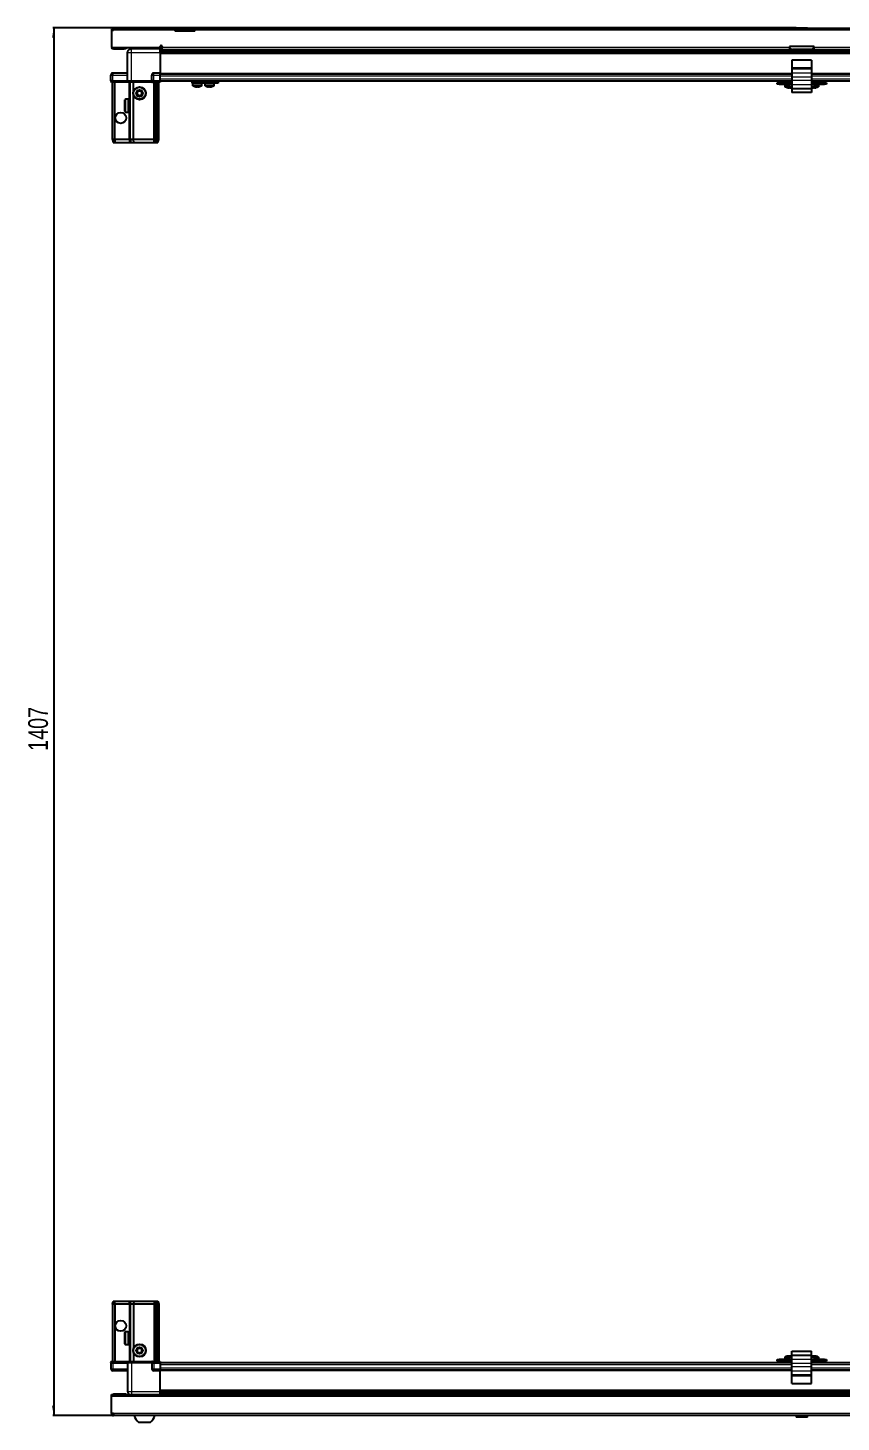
# Model space of a CAD drawing. Header units: millimetres. Extents: x 1214 to 6002, y -475 to 1828.
# Drawn here: x 1286 to 2110, y -475 to 938 of the extents above; entities that cross this region are included whole.
import ezdxf

# ---------------------------------------------------------------- set-up
doc = ezdxf.new("R2010")
doc.units = ezdxf.units.MM
doc.layers.add('FORMAT', color=7, linetype='Continuous')
doc.styles.add('SLDTEXTSTYLE0', font='TXT', dxfattribs={"width": 0.75})
doc.dimstyles.new('SLDDIMSTYLE0', dxfattribs={"dimtxt": 20, "dimasz": 10, "dimexe": 0, "dimexo": 0.0625, "dimgap": 5, "dimtad": 2, "dimdec": 1, "dimrnd": 1e-09, "dimzin": 12, "dimdsep": 46, "dimtxsty": 'SLDTEXTSTYLE0', "dimsah": 1, "dimcen": 0.09, "dimadec": 0, "dimazin": 3, "dimtfac": 1, "dimtofl": 0, "dimtmove": 0, "dimatfit": 3, "dimfxl": 0, "dimfrac": 2, "dimtolj": 1, "dimtzin": 12, "dimarcsym": 0})

# ---------------------------------------------------------------- blocks, each defined once
blk = doc.blocks.new('_D_9')
at = {"layer": 'FORMAT'}
for p, q in [((2064.1, 938.2), (1310.9, 938.2)), ((1311.9, 938.2), (1311.9, -468.8)), ((1372.5, -468.8), (1310.9, -468.8))]:
    blk.add_line(p, q, dxfattribs=at)
for points in [[(1311.9, 938.2), (1310.3, 928.2), (1313.4, 928.2)], [(1311.9, -468.8), (1313.4, -458.8), (1310.3, -458.8)]]:
    blk.add_solid(points, dxfattribs=at)
at = {"layer": 'FORMAT', "insert": (1286.1, 205.2), "char_height": 20, "attachment_point": 1, "rotation": 90, "style": 'SLDTEXTSTYLE0'}
blk.add_mtext('1407', dxfattribs=at)

msp = doc.modelspace()

# ---------------------------------------------------------------- linework, layer by layer
at = {"color": 7, "linetype": 'Continuous', "lineweight": 25}
for p, q in [((1371.37, 935.84), (1370.37, 935.84)), ((1370.37, 935.84), (1370.37, 934.94)), ((1370.37, 934.94), (1370.37, 918.44)), ((1371.37, 934.94), (1370.37, 934.94)), ((1371.37, 935.84), (1371.37, 934.94)), ((1371.97, 937.94), (1434.87, 937.94)), ((1434.87, 935.84), (1434.87, 937.94)), ((1434.87, 937.94), (1444.87, 937.94)), ((1444.87, 936.44), (1434.87, 936.44)), ((1434.87, 934.94), (1434.87, 935.84)), ((1454.87, 934.94), (1434.87, 934.94)), ((1444.87, 937.94), (1454.87, 937.94)), ((1454.87, 936.44), (1444.87, 936.44)), ((1454.87, 937.94), (2684.87, 937.94)), ((1454.87, 937.94), (1454.87, 935.84)), ((1454.87, 934.94), (1454.87, 935.84)), ((2064.09, 938.24), (2064.09, 937.94)), ((2064.09, 938.24), (2075.66, 938.24)), ((2075.66, 937.94), (2075.66, 938.24)), ((1419.87, 918.44), (1419.87, 919.29)), ((1421.87, 919.29), (1421.87, 918.54)), ((2082.37, 919.44), (2057.37, 919.44)), ((2057.37, 919.44), (2057.37, 918.54)), ((2082.37, 918.54), (2082.37, 919.44)), ((1370.37, 918.44), (1419.87, 918.44)), ((1372.47, 916.94), (1383.37, 916.94)), ((1385.37, 916.94), (1383.37, 916.94)), ((1385.37, 918.44), (1385.37, 916.94)), ((1386.87, 884.44), (1386.87, 913.44)), ((1390.62, 918.44), (1390.62, 916.94)), ((1419.87, 916.94), (1390.87, 916.94)), ((1417.12, 916.94), (1417.12, 918.44)), ((1419.87, 918.44), (1419.87, 916.94)), ((1419.87, 916.29), (1443.75, 916.29)), ((2719.87, 914.49), (1419.87, 914.49)), ((2719.87, 914.46), (1419.87, 914.46)), ((1419.87, 913.44), (1419.87, 892.44)), ((1421.87, 916.44), (1421.87, 918.54)), ((1421.87, 916.44), (2057.37, 916.44)), ((1438.38, 916.44), (1438.38, 916.29)), ((1438.54, 916.44), (1438.54, 916.29)), ((1438.74, 916.44), (1438.74, 916.29)), ((1439.29, 916.44), (1439.29, 916.29)), ((1439.71, 916.44), (1439.71, 916.29)), ((1440.6, 916.44), (1440.6, 916.29)), ((1441.18, 916.44), (1441.18, 916.29)), ((1442.32, 916.44), (1442.32, 916.29)), ((1443.01, 916.44), (1443.01, 916.29)), ((1443.75, 916.29), (1444.29, 916.29)), ((1444.29, 916.44), (1444.29, 916.29)), ((1444.29, 916.29), (1444.3, 916.29)), ((1444.3, 916.29), (1445.03, 916.29)), ((1444.48, 916.44), (1444.48, 916.29)), ((1444.98, 916.44), (1444.98, 916.29)), ((1445.03, 916.44), (1445.03, 916.29)), ((1445.03, 916.29), (1446, 916.29)), ((1445.03, 916.29), (1445.03, 916.29)), ((1446, 916.29), (2693.75, 916.29)), ((1446.32, 916.44), (1446.32, 916.29)), ((1446.33, 916.44), (1446.33, 916.29)), ((1447.03, 916.44), (1447.03, 916.29)), ((1448.21, 916.44), (1448.21, 916.29)), ((1448.82, 916.44), (1448.82, 916.29)), ((1449.77, 916.44), (1449.77, 916.29)), ((1450.22, 916.44), (1450.22, 916.29)), ((1450.85, 916.44), (1450.85, 916.29)), ((1451.1, 916.44), (1451.1, 916.29)), ((1451.35, 916.44), (1451.35, 916.29)), ((1451.37, 916.44), (1451.37, 916.29)), ((2057.37, 918.54), (2057.37, 916.44)), ((2079.87, 905.39), (2059.87, 905.39)), ((2059.87, 905.39), (2059.87, 897.66)), ((2079.37, 916.44), (2060.37, 916.44)), ((2079.87, 905.39), (2079.87, 897.66)), ((2082.37, 916.44), (2082.37, 918.54)), ((2082.37, 916.44), (2717.87, 916.44)), ((1386.87, 892.44), (1371.87, 892.44)), ((1419.87, 892.44), (1413.37, 892.44)), ((1419.87, 890.44), (1419.87, 892.44)), ((1419.87, 891.79), (2059.87, 891.79)), ((2059.87, 897.66), (2059.87, 896.22)), ((2059.87, 896.22), (2059.87, 892.45)), ((2059.87, 892.45), (2059.87, 888.12)), ((2079.87, 897.66), (2079.87, 896.22)), ((2079.87, 896.22), (2079.87, 892.45)), ((2079.87, 892.45), (2079.87, 888.12)), ((2079.87, 891.79), (2719.87, 891.79)), ((1369.87, 884.44), (1369.87, 890.44)), ((1369.87, 884.44), (1369.87, 884.1)), ((1371.87, 884.44), (1369.87, 884.44)), ((1369.87, 884.44), (1369.87, 884.1)), ((1369.87, 884.44), (1369.87, 884.44)), ((1369.87, 884.1), (1370.37, 883.24)), ((1369.87, 884.1), (1370.37, 883.24)), ((1370.37, 883.24), (1371.87, 883.24)), ((1371.37, 824.94), (1371.37, 883.24)), ((1371.87, 884.44), (1386.67, 884.44)), ((1386.67, 883.24), (1371.87, 883.24)), ((1373.87, 824.94), (1373.87, 883.24)), ((1386.67, 884.44), (1386.87, 884.44)), ((1386.87, 883.24), (1386.67, 883.24)), ((1386.87, 884.44), (1386.87, 883.24)), ((1386.87, 884.44), (1390.87, 884.44)), ((1390.87, 883.24), (1386.87, 883.24)), ((1389.37, 824.94), (1389.37, 883.24)), ((1390.87, 884.44), (1411.17, 884.44)), ((1411.17, 883.24), (1390.87, 883.24)), ((1392.87, 874.44), (1392.87, 883.24)), ((1411.17, 884.44), (1411.37, 884.44)), ((1411.37, 883.24), (1411.17, 883.24)), ((1411.37, 884.44), (1411.37, 890.44)), ((1411.37, 884.44), (1411.37, 883.24)), ((1413.37, 884.44), (1411.37, 884.44)), ((1411.37, 884.44), (1413.37, 884.44)), ((1411.37, 883.24), (1412.05, 883.24)), ((1419.87, 883.24), (1412.05, 883.24)), ((1413.37, 884.44), (1419.87, 884.44)), ((1413.37, 884.1), (1419.87, 884.1)), ((1414.37, 824.94), (1414.37, 883.24)), ((1415.37, 824.94), (1415.37, 883.24)), ((1416.87, 824.94), (1416.87, 883.24)), ((1418.37, 824.94), (1418.37, 883.24)), ((1419.87, 884.44), (1419.87, 890.44)), ((1419.87, 884.59), (2059.87, 884.59)), ((1419.87, 884.44), (1419.87, 884.1)), ((1419.87, 884.1), (1419.87, 883.24)), ((1452.32, 882.09), (1452.32, 884.59)), ((1455.32, 882.09), (1452.32, 882.09)), ((1452.67, 882.09), (1452.67, 880.18)), ((1455.32, 884.59), (1455.32, 882.09)), ((1475.52, 882.09), (1455.32, 882.09)), ((1462.17, 880.18), (1462.17, 882.09)), ((1465.12, 882.09), (1465.12, 880.18)), ((1465.17, 882.09), (1465.17, 880.18)), ((1474.67, 880.18), (1474.67, 882.09)), ((1475.52, 882.09), (1475.52, 884.59)), ((1478.52, 882.09), (1475.52, 882.09)), ((1478.52, 884.59), (1478.52, 882.09)), ((2044.87, 881.09), (2044.87, 882.59)), ((2044.87, 882.59), (2046.87, 882.59)), ((2046.87, 881.09), (2044.87, 881.09)), ((2046.87, 882.59), (2046.87, 881.09)), ((2046.87, 882.59), (2058.12, 882.59)), ((2046.87, 881.09), (2058.12, 881.09)), ((2052.62, 881.09), (2052.62, 879.18)), ((2054.87, 884.59), (2054.87, 882.59)), ((2058.12, 881.09), (2058.12, 882.59)), ((2058.12, 882.59), (2059.87, 882.59)), ((2059.87, 881.09), (2058.12, 881.09)), ((2059.87, 888.12), (2059.87, 884.89)), ((2059.87, 884.89), (2059.87, 880.57)), ((2059.87, 880.57), (2059.87, 876.59)), ((2079.87, 876.59), (2059.87, 876.59)), ((2059.87, 876.59), (2059.87, 872.59)), ((2079.87, 888.12), (2079.87, 884.89)), ((2079.87, 884.89), (2079.87, 880.57)), ((2079.87, 884.59), (2719.87, 884.59)), ((2079.87, 882.59), (2081.62, 882.59)), ((2081.62, 881.09), (2079.87, 881.09)), ((2079.87, 880.57), (2079.87, 876.59)), ((2079.87, 877.79), (2080.12, 877.71)), ((2079.87, 876.59), (2079.87, 872.59)), ((2081.62, 882.59), (2081.62, 881.09)), ((2081.62, 882.59), (2092.87, 882.59)), ((2081.62, 881.09), (2092.87, 881.09)), ((2084.87, 882.59), (2084.87, 884.59)), ((2087.12, 879.18), (2087.12, 881.09)), ((2092.87, 881.09), (2092.87, 882.59)), ((2092.87, 882.59), (2094.87, 882.59)), ((2094.87, 881.09), (2092.87, 881.09)), ((2094.87, 882.59), (2094.87, 881.09)), ((1384.17, 853.74), (1384.17, 865.14)), ((1387.87, 865.94), (1384.97, 865.94)), ((1387.37, 865.84), (1387.87, 865.84)), ((1387.37, 865.84), (1387.37, 865.68)), ((1387.37, 865.68), (1387.87, 865.68)), ((1387.37, 865.19), (1387.87, 865.19)), ((1387.37, 865.19), (1387.37, 864.81)), ((1387.37, 864.81), (1387.87, 864.81)), ((1387.37, 863.97), (1387.87, 863.97)), ((1387.37, 863.97), (1387.37, 863.42)), ((1387.37, 863.42), (1387.87, 863.42)), ((1387.37, 862.31), (1387.87, 862.31)), ((1387.37, 862.31), (1387.37, 861.63)), ((1387.87, 865.84), (1387.87, 865.94)), ((1387.87, 865.68), (1387.87, 865.84)), ((1387.87, 865.19), (1387.87, 865.68)), ((1387.87, 864.81), (1387.87, 865.19)), ((1387.87, 863.97), (1387.87, 864.81)), ((1387.87, 863.42), (1387.87, 863.97)), ((1387.97, 863.84), (1387.87, 863.84)), ((1387.87, 862.31), (1387.87, 863.42)), ((1387.87, 861.63), (1387.87, 862.31)), ((1387.97, 862.32), (1387.97, 863.84)), ((1387.97, 855.04), (1387.97, 862.32)), ((1388.86, 862.75), (1388.37, 863.44)), ((1388.37, 855.44), (1388.37, 863.44)), ((1389.34, 863.44), (1388.86, 862.75)), ((1388.86, 856.13), (1388.86, 862.75)), ((1389.37, 863.44), (1389.34, 863.44)), ((1389.34, 855.44), (1389.34, 863.44)), ((1392.87, 824.94), (1392.87, 869.44)), ((2079.87, 872.59), (2059.87, 872.59)), ((1384.97, 852.94), (1387.87, 852.94)), ((1387.37, 861.63), (1387.87, 861.63)), ((1387.37, 860.37), (1387.87, 860.37)), ((1387.37, 860.37), (1387.37, 859.63)), ((1387.37, 860.07), (1387.87, 860.07)), ((1387.37, 859.63), (1387.87, 859.63)), ((1387.37, 858.34), (1387.87, 858.34)), ((1387.37, 858.34), (1387.37, 857.62)), ((1387.37, 858.2), (1387.87, 858.2)), ((1387.37, 857.62), (1387.87, 857.62)), ((1387.37, 856.41), (1387.87, 856.41)), ((1387.37, 856.41), (1387.37, 855.78)), ((1387.37, 855.78), (1387.87, 855.78)), ((1387.37, 854.78), (1387.87, 854.78)), ((1387.37, 854.78), (1387.37, 854.3)), ((1387.37, 854.3), (1387.87, 854.3)), ((1387.37, 853.61), (1387.87, 853.61)), ((1387.37, 853.61), (1387.37, 853.32)), ((1387.37, 853.32), (1387.87, 853.32)), ((1387.37, 853), (1387.87, 853)), ((1387.37, 853), (1387.37, 852.94)), ((1387.37, 852.94), (1387.87, 852.94)), ((1387.87, 860.37), (1387.87, 861.63)), ((1387.87, 860.07), (1387.87, 860.37)), ((1387.87, 858.34), (1387.87, 859.63)), ((1387.87, 857.62), (1387.87, 858.2)), ((1387.87, 856.41), (1387.87, 857.62)), ((1387.87, 855.78), (1387.87, 856.41)), ((1387.87, 854.78), (1387.87, 855.78)), ((1387.87, 855.04), (1387.97, 855.04)), ((1387.87, 854.3), (1387.87, 854.78)), ((1387.87, 853.61), (1387.87, 854.3)), ((1387.87, 853.32), (1387.87, 853.61)), ((1387.87, 853), (1387.87, 853.32)), ((1387.87, 852.94), (1387.87, 853)), ((1387.87, 852.94), (1387.87, 852.94)), ((1388.37, 855.44), (1388.86, 856.13)), ((1388.86, 856.13), (1389.34, 855.44)), ((1389.34, 855.44), (1389.37, 855.44)), ((1371.37, 824.94), (1372.18, 821.94)), ((1373.87, 824.94), (1371.37, 824.94)), ((1372.18, 821.94), (1374.03, 821.94)), ((1388.37, 824.94), (1373.87, 824.94)), ((1373.87, 824.94), (1374.03, 821.94)), ((1374.03, 821.94), (1388.37, 821.94)), ((1389.37, 824.94), (1388.37, 824.94)), ((1388.37, 821.94), (1390.18, 821.94)), ((1392.87, 824.94), (1389.37, 824.94)), ((1389.37, 824.94), (1390.18, 821.94)), ((1390.18, 821.94), (1393.21, 821.94)), ((1413.37, 824.94), (1392.87, 824.94)), ((1393.21, 821.94), (1392.87, 824.94)), ((1393.21, 821.94), (1413.37, 821.94)), ((1414.37, 824.94), (1413.37, 824.94)), ((1413.37, 821.94), (1415.18, 821.94)), ((1415.37, 824.94), (1414.37, 824.94)), ((1415.18, 821.94), (1414.37, 824.94)), ((1415.18, 821.94), (1415.92, 821.94)), ((1416.87, 824.94), (1415.37, 824.94)), ((1415.92, 821.94), (1415.37, 824.94)), ((1415.92, 821.94), (1416.42, 821.94)), ((1416.42, 821.94), (1416.87, 824.94)), ((1416.42, 821.94), (1417.57, 821.94)), ((1418.37, 824.94), (1416.87, 824.94)), ((1417.57, 821.94), (1418.37, 824.94)), ((1371.37, -355.76), (1372.18, -352.76)), ((1372.18, -352.76), (1374.03, -352.76)), ((1373.87, -355.76), (1374.03, -352.76)), ((1374.03, -352.76), (1388.37, -352.76)), ((1388.37, -352.76), (1390.18, -352.76)), ((1389.37, -355.76), (1390.18, -352.76)), ((1390.18, -352.76), (1393.21, -352.76)), ((1393.21, -352.76), (1392.87, -355.76)), ((1393.21, -352.76), (1413.37, -352.76)), ((1413.37, -352.76), (1415.18, -352.76)), ((1415.18, -352.76), (1414.37, -355.76)), ((1415.18, -352.76), (1415.92, -352.76)), ((1415.92, -352.76), (1415.37, -355.76)), ((1415.92, -352.76), (1416.42, -352.76)), ((1416.42, -352.76), (1416.87, -355.76)), ((1416.42, -352.76), (1417.57, -352.76)), ((1417.57, -352.76), (1418.37, -355.76)), ((1373.87, -355.76), (1371.37, -355.76)), ((1371.37, -355.76), (1371.37, -414.06)), ((1388.37, -355.76), (1373.87, -355.76)), ((1373.87, -355.76), (1373.87, -414.06)), ((1389.37, -355.76), (1388.37, -355.76)), ((1392.87, -355.76), (1389.37, -355.76)), ((1389.37, -355.76), (1389.37, -414.06)), ((1413.37, -355.76), (1392.87, -355.76)), ((1392.87, -355.76), (1392.87, -400.26)), ((1414.37, -355.76), (1413.37, -355.76)), ((1414.37, -355.76), (1414.37, -414.06)), ((1415.37, -355.76), (1414.37, -355.76)), ((1415.37, -355.76), (1415.37, -414.06)), ((1416.87, -355.76), (1415.37, -355.76)), ((1416.87, -355.76), (1416.87, -414.06)), ((1418.37, -355.76), (1416.87, -355.76)), ((1418.37, -355.76), (1418.37, -414.06)), ((1384.17, -395.96), (1384.17, -384.56)), ((1387.37, -383.76), (1384.97, -383.76)), ((1387.37, -383.76), (1387.37, -383.77)), ((1387.37, -383.77), (1387.87, -383.77)), ((1387.37, -383.96), (1387.87, -383.96)), ((1387.37, -383.96), (1387.37, -384.18)), ((1387.37, -384.18), (1387.87, -384.18)), ((1387.37, -384.75), (1387.87, -384.75)), ((1387.37, -384.75), (1387.37, -385.18)), ((1387.37, -385.18), (1387.87, -385.18)), ((1387.37, -386.09), (1387.87, -386.09)), ((1387.37, -386.09), (1387.37, -386.68)), ((1387.37, -386.68), (1387.87, -386.68)), ((1387.37, -387.83), (1387.87, -387.83)), ((1387.37, -387.83), (1387.37, -388.53)), ((1387.37, -388.53), (1387.87, -388.53)), ((1387.37, -389.81), (1387.87, -389.81)), ((1387.37, -389.81), (1387.37, -390.55)), ((1387.37, -389.96), (1387.87, -389.96)), ((1387.37, -390.46), (1387.87, -390.46)), ((1387.37, -390.55), (1387.87, -390.55)), ((1387.37, -391.84), (1387.87, -391.84)), ((1387.37, -391.84), (1387.37, -392.54)), ((1387.37, -392.54), (1387.87, -392.54)), ((1387.37, -393.71), (1387.87, -393.71)), ((1387.37, -393.71), (1387.37, -394.31)), ((1387.37, -394.31), (1387.87, -394.31)), ((1387.37, -395.24), (1387.87, -395.24)), ((1387.37, -395.24), (1387.37, -395.69)), ((1387.37, -395.69), (1387.87, -395.69)), ((1387.87, -383.96), (1387.87, -383.77)), ((1387.87, -384.18), (1387.87, -383.96)), ((1387.87, -384.75), (1387.87, -384.18)), ((1387.87, -385.18), (1387.87, -384.75)), ((1387.87, -386.09), (1387.87, -385.18)), ((1387.97, -385.86), (1387.87, -385.86)), ((1387.87, -386.68), (1387.87, -386.09)), ((1387.87, -387.83), (1387.87, -386.68)), ((1387.87, -388.53), (1387.87, -387.83)), ((1387.87, -389.81), (1387.87, -388.53)), ((1387.87, -389.96), (1387.87, -389.81)), ((1387.87, -390.55), (1387.87, -390.46)), ((1387.87, -391.84), (1387.87, -390.55)), ((1387.87, -392.54), (1387.87, -391.84)), ((1387.87, -393.71), (1387.87, -392.54)), ((1387.87, -394.31), (1387.87, -393.71)), ((1387.87, -395.24), (1387.87, -394.31)), ((1387.87, -394.66), (1387.97, -394.66)), ((1387.87, -395.69), (1387.87, -395.24)), ((1387.87, -396.29), (1387.87, -395.69)), ((1387.97, -394.66), (1387.97, -385.86)), ((1388.86, -386.95), (1388.37, -386.26)), ((1388.37, -394.26), (1388.37, -386.26)), ((1388.37, -394.26), (1388.86, -393.57)), ((1389.34, -386.26), (1388.86, -386.95)), ((1388.86, -393.57), (1388.86, -386.95)), ((1388.86, -393.57), (1389.34, -394.26)), ((1389.37, -386.26), (1389.34, -386.26)), ((1389.34, -394.26), (1389.34, -386.26)), ((1389.34, -394.26), (1389.37, -394.26)), ((1384.97, -396.76), (1387.37, -396.76)), ((1387.37, -396.29), (1387.87, -396.29)), ((1387.37, -396.29), (1387.37, -396.53)), ((1387.37, -396.53), (1387.87, -396.53)), ((1387.37, -396.75), (1387.87, -396.75)), ((1387.37, -396.75), (1387.37, -396.76)), ((1387.37, -396.76), (1387.87, -396.76)), ((1387.87, -396.53), (1387.87, -396.29)), ((1387.87, -396.75), (1387.87, -396.53)), ((1387.87, -396.76), (1387.87, -396.75)), ((1392.87, -405.26), (1392.87, -414.06)), ((2058.55, -408.43), (2058.55, -408.43)), ((2059.87, -403.41), (2079.87, -403.41)), ((2059.87, -407.41), (2059.87, -403.41)), ((2059.87, -407.41), (2079.87, -407.41)), ((2059.87, -411.4), (2059.87, -407.41)), ((2079.87, -407.41), (2079.87, -403.41)), ((2079.87, -411.4), (2079.87, -407.41)), ((2083.55, -408.43), (2083.55, -408.43)), ((1370.37, -414.06), (1369.87, -414.93)), ((1369.87, -415.26), (1369.87, -414.93)), ((1369.87, -415.26), (1371.87, -415.26)), ((1369.87, -415.26), (1369.87, -421.26)), ((1371.87, -414.06), (1370.37, -414.06)), ((1371.87, -414.06), (1386.67, -414.06)), ((1386.67, -415.26), (1371.87, -415.26)), ((1371.87, -415.26), (1386.67, -415.26)), ((1386.87, -423.26), (1371.87, -423.26)), ((1386.67, -414.06), (1386.87, -414.06)), ((1386.87, -415.26), (1386.67, -415.26)), ((1386.87, -415.26), (1386.87, -414.06)), ((1386.87, -414.06), (1390.87, -414.06)), ((1390.87, -415.26), (1386.87, -415.26)), ((1386.87, -415.26), (1386.87, -444.26)), ((1390.87, -414.06), (1411.17, -414.06)), ((1411.17, -415.26), (1390.87, -415.26)), ((1411.17, -414.06), (1411.37, -414.06)), ((1411.37, -415.26), (1411.17, -415.26)), ((1411.37, -415.26), (1411.37, -414.06)), ((1412.05, -414.06), (1411.37, -414.06)), ((1411.37, -415.26), (1413.37, -415.26)), ((1411.37, -415.26), (1411.37, -421.26)), ((1412.05, -414.06), (1419.87, -414.06)), ((1419.87, -414.93), (1413.37, -414.93)), ((1419.87, -415.26), (1413.37, -415.26)), ((1413.37, -415.26), (1419.87, -415.26)), ((1419.87, -423.26), (1413.37, -423.26)), ((1419.87, -414.06), (1419.87, -414.93)), ((1419.87, -414.93), (1419.87, -414.93)), ((1419.87, -415.26), (1419.87, -414.93)), ((1419.87, -415.26), (1419.87, -415.26)), ((1419.87, -415.26), (1419.87, -421.26)), ((2059.87, -415.41), (1419.87, -415.41)), ((1419.87, -421.26), (1419.87, -423.26)), ((2059.87, -422.61), (1419.87, -422.61)), ((1419.87, -444.26), (1419.87, -423.26)), ((2044.87, -413.41), (2044.87, -411.91)), ((2044.87, -411.91), (2046.87, -411.91)), ((2046.87, -413.41), (2044.87, -413.41)), ((2046.87, -411.91), (2046.87, -413.41)), ((2058.12, -411.91), (2046.87, -411.91)), ((2058.12, -413.41), (2046.87, -413.41)), ((2052.62, -410.01), (2052.62, -411.91)), ((2054.87, -413.41), (2054.87, -415.41)), ((2058.12, -413.41), (2058.12, -411.91)), ((2058.12, -411.91), (2059.87, -411.91)), ((2059.87, -413.41), (2058.12, -413.41)), ((2059.87, -415.72), (2059.87, -411.4)), ((2059.87, -418.95), (2059.87, -415.72)), ((2059.87, -423.27), (2059.87, -418.95)), ((2059.87, -427.05), (2059.87, -423.27)), ((2079.87, -415.72), (2079.87, -411.4)), ((2079.87, -411.91), (2081.62, -411.91)), ((2081.62, -413.41), (2079.87, -413.41)), ((2719.87, -415.41), (2079.87, -415.41)), ((2079.87, -418.95), (2079.87, -415.72)), ((2079.87, -423.27), (2079.87, -418.95)), ((2719.87, -422.61), (2079.87, -422.61)), ((2079.87, -427.05), (2079.87, -423.27)), ((2081.62, -411.91), (2081.62, -413.41)), ((2092.87, -411.91), (2081.62, -411.91)), ((2092.87, -413.41), (2081.62, -413.41)), ((2084.87, -415.41), (2084.87, -413.41)), ((2087.12, -411.91), (2087.12, -410.01)), ((2092.87, -413.41), (2092.87, -411.91)), ((2092.87, -411.91), (2094.87, -411.91)), ((2094.87, -413.41), (2092.87, -413.41)), ((2094.87, -411.91), (2094.87, -413.41)), ((2059.87, -428.49), (2059.87, -427.05)), ((2059.87, -436.21), (2059.87, -428.49)), ((2059.87, -436.21), (2079.87, -436.21)), ((2079.87, -428.49), (2079.87, -427.05)), ((2079.87, -436.21), (2079.87, -428.49)), ((1370.37, -449.36), (1370.37, -447.26)), ((1370.37, -447.26), (2769.37, -447.26)), ((1370.37, -466.66), (1370.37, -449.36)), ((1385.37, -447.16), (1372.47, -447.16)), ((1385.37, -447.16), (1385.37, -447.26)), ((1419.72, -447.26), (1419.72, -444.26)), ((1419.87, -445.29), (2719.87, -445.29)), ((1419.87, -445.32), (2719.87, -445.32)), ((1443.75, -447.11), (1419.87, -447.11)), ((1438.37, -447.26), (1438.37, -447.11)), ((1438.41, -447.26), (1438.41, -447.11)), ((1438.68, -447.26), (1438.68, -447.11)), ((1438.95, -447.26), (1438.95, -447.11)), ((1439.6, -447.26), (1439.6, -447.11)), ((1440.06, -447.26), (1440.06, -447.11)), ((1441.03, -447.26), (1441.03, -447.11)), ((1441.65, -447.26), (1441.65, -447.11)), ((1442.83, -447.26), (1442.83, -447.11)), ((1443.49, -447.26), (1443.49, -447.11)), ((1443.55, -447.26), (1443.55, -447.11)), ((1444.84, -447.11), (1443.75, -447.11)), ((1445.57, -447.11), (1444.84, -447.11)), ((1444.84, -447.26), (1444.84, -447.11)), ((1444.84, -447.11), (1444.84, -447.11)), ((1444.85, -447.26), (1444.85, -447.11)), ((1445.35, -447.26), (1445.35, -447.11)), ((1445.58, -447.11), (1445.57, -447.11)), ((1445.58, -447.26), (1445.58, -447.11)), ((1446, -447.11), (1445.58, -447.11)), ((2693.75, -447.11), (1446, -447.11)), ((1446.85, -447.26), (1446.85, -447.11)), ((1447.54, -447.26), (1447.54, -447.11)), ((1448.67, -447.26), (1448.67, -447.11)), ((1449.24, -447.26), (1449.24, -447.11)), ((1450.11, -447.26), (1450.11, -447.11)), ((1450.52, -447.26), (1450.52, -447.11)), ((1451.05, -447.26), (1451.05, -447.11)), ((1451.24, -447.26), (1451.24, -447.11)), ((1451.37, -447.26), (1451.37, -447.11)), ((1372.47, -466.66), (1370.37, -466.66)), ((1372.47, -466.66), (1372.47, -468.76)), ((2767.27, -468.76), (1372.47, -468.76)), ((1397.87, -475.36), (1409.87, -475.36)), ((2065.07, -468.76), (2064.09, -469.75)), ((2064.09, -469.75), (2064.09, -470.26)), ((2075.66, -469.75), (2064.09, -469.75)), ((2075.66, -470.26), (2064.09, -470.26)), ((2075.66, -469.75), (2074.67, -468.76)), ((2075.66, -470.26), (2075.66, -469.75))]:
    msp.add_line(p, q, dxfattribs=at)
at = {"color": 8, "linetype": 'Continuous', "lineweight": 18}
for p, q in [((1434.87, 935.84), (1371.37, 935.84)), ((1444.87, 936.44), (1444.87, 937.94)), ((2684.87, 935.84), (1454.87, 935.84)), ((1372.47, 918.44), (1372.47, 916.94)), ((1383.37, 916.94), (1383.37, 918.44)), ((1390.87, 913.44), (1419.87, 913.44)), ((1390.87, 884.44), (1390.87, 913.44)), ((1419.87, 916.94), (1421.87, 916.94)), ((2719.87, 915.7), (1419.87, 915.7)), ((1419.87, 913.25), (2719.87, 913.25)), ((2719.87, 911.84), (1419.87, 911.84)), ((1421.87, 918.54), (2057.37, 918.54)), ((2057.37, 916.94), (2058.72, 916.94)), ((2081.03, 916.94), (2082.37, 916.94)), ((2082.37, 918.54), (2717.87, 918.54)), ((1371.87, 892.44), (1371.87, 890.44)), ((1413.37, 890.44), (1413.37, 892.44)), ((1419.87, 892.44), (2059.87, 892.44)), ((2079.87, 897.66), (2059.87, 897.66)), ((2079.87, 896.22), (2059.87, 896.22)), ((2079.87, 892.45), (2059.87, 892.45)), ((2079.87, 892.44), (2719.87, 892.44)), ((1369.87, 890.44), (1371.87, 890.44)), ((1371.87, 890.44), (1386.87, 890.44)), ((1371.87, 884.44), (1371.87, 890.44)), ((1371.87, 884.44), (1371.87, 883.24)), ((1386.67, 883.24), (1386.67, 884.44)), ((1388.37, 863.44), (1388.37, 883.24)), ((1390.87, 884.44), (1390.87, 883.24)), ((1411.17, 883.24), (1411.17, 884.44)), ((1411.37, 890.44), (1413.37, 890.44)), ((1413.37, 890.44), (1419.87, 890.44)), ((1413.37, 884.44), (1413.37, 890.44)), ((1413.37, 884.44), (1413.37, 884.1)), ((1413.37, 824.94), (1413.37, 883.24)), ((1419.87, 889.79), (2059.87, 889.79)), ((1419.87, 886.59), (2059.87, 886.59)), ((1462.17, 880.18), (1452.67, 880.18)), ((1461.98, 879.81), (1452.87, 879.81)), ((1465.17, 880.18), (1465.12, 880.18)), ((1474.67, 880.18), (1465.17, 880.18)), ((1465.37, 879.81), (1465.32, 879.81)), ((1474.48, 879.81), (1465.37, 879.81)), ((2059.87, 879.18), (2052.62, 879.18)), ((2059.87, 878.81), (2052.82, 878.81)), ((2079.87, 888.12), (2059.87, 888.12)), ((2079.87, 884.89), (2059.87, 884.89)), ((2079.87, 880.57), (2059.87, 880.57)), ((2079.87, 889.79), (2719.87, 889.79)), ((2079.87, 886.59), (2719.87, 886.59)), ((2087.12, 879.18), (2079.87, 879.18)), ((2086.93, 878.81), (2079.87, 878.81)), ((1384.97, 852.94), (1384.97, 865.94)), ((1388.37, 824.94), (1388.37, 855.44)), ((1388.37, 824.94), (1388.37, 821.94)), ((1413.37, 821.94), (1413.37, 824.94)), ((1388.37, -355.76), (1388.37, -352.76)), ((1413.37, -352.76), (1413.37, -355.76)), ((1388.37, -355.76), (1388.37, -386.26)), ((1413.37, -355.76), (1413.37, -414.06)), ((1384.97, -396.76), (1384.97, -383.76)), ((1388.37, -394.26), (1388.37, -414.06)), ((2052.82, -409.64), (2057.37, -409.64)), ((2057.37, -409.64), (2059.87, -409.64)), ((2079.87, -409.64), (2082.37, -409.64)), ((2082.37, -409.64), (2086.93, -409.64)), ((1369.87, -421.26), (1371.87, -421.26)), ((1371.87, -415.26), (1371.87, -414.06)), ((1371.87, -415.26), (1371.87, -421.26)), ((1371.87, -421.26), (1386.87, -421.26)), ((1371.87, -423.26), (1371.87, -421.26)), ((1386.67, -415.26), (1386.67, -414.06)), ((1390.87, -415.26), (1390.87, -414.06)), ((1390.87, -415.26), (1390.87, -444.26)), ((1411.17, -415.26), (1411.17, -414.06)), ((1411.37, -421.26), (1413.37, -421.26)), ((1413.37, -415.26), (1413.37, -414.93)), ((1413.37, -415.26), (1413.37, -421.26)), ((1413.37, -421.26), (1419.87, -421.26)), ((1413.37, -421.26), (1413.37, -423.26)), ((1419.87, -415.26), (1419.87, -414.93)), ((2059.87, -417.41), (1419.87, -417.41)), ((2059.87, -420.61), (1419.87, -420.61)), ((2059.87, -423.26), (1419.87, -423.26)), ((2052.62, -410.01), (2057.37, -410.01)), ((2057.37, -410.01), (2059.87, -410.01)), ((2059.87, -411.4), (2079.87, -411.4)), ((2059.87, -415.72), (2079.87, -415.72)), ((2059.87, -418.95), (2079.87, -418.95)), ((2059.87, -423.27), (2079.87, -423.27)), ((2079.87, -410.01), (2082.37, -410.01)), ((2719.87, -417.41), (2079.87, -417.41)), ((2719.87, -420.61), (2079.87, -420.61)), ((2719.87, -423.26), (2079.87, -423.26)), ((2082.37, -410.01), (2087.12, -410.01)), ((2059.87, -427.05), (2079.87, -427.05)), ((2059.87, -428.49), (2079.87, -428.49)), ((2769.37, -449.36), (1370.37, -449.36)), ((1372.47, -447.26), (1372.47, -447.16)), ((1390.87, -444.26), (1419.87, -444.26)), ((1419.87, -442.67), (2719.87, -442.67)), ((2719.87, -444.08), (1419.87, -444.08)), ((1419.87, -446.53), (2719.87, -446.53)), ((2767.27, -466.66), (1372.47, -466.66))]:
    msp.add_line(p, q, dxfattribs=at)
at = {"color": 7, "linetype": 'Continuous', "lineweight": 25, "flags": 128}
for points in [[(2059.87, -408.61), (2059.87, -408.61), (2059.55, -408.52)], [(2080.22, -408.51), (2079.9, -408.6), (2079.87, -408.61)], [(1372.47, -447.16), (1372.06, -447.2), (1371.83, -447.26)]]:
    msp.add_lwpolyline(points, dxfattribs=at)
at = {"color": 7, "linetype": 'Continuous', "lineweight": 25}
for centre, radius in [((1398.87, 871.94), 6.5), ((1398.87, 871.94), 3.46), ((1379.87, 846.94), 5.5), ((1379.87, -377.76), 5.5), ((1398.87, -402.76), 6.5), ((1398.87, -402.76), 3.46)]:
    msp.add_circle(centre, radius, dxfattribs=at)
at = {"color": 8, "linetype": 'Continuous', "lineweight": 18}
for centre in [(1398.87, 871.94), (1398.87, -402.76)]:
    msp.add_circle(centre, 5.7, dxfattribs=at)
at = {"color": 7, "linetype": 'Continuous', "lineweight": 25}
for centre, radius, start, end in [((1420.87, 919.29), 1, 0, 180), ((2060.37, 919.44), 3, 180, 270), ((2079.37, 919.44), 3, 270, 360), ((1372.47, 919.04), 2.1, 196.60155, 270), ((1371.87, 890.44), 2, 90, 180), ((1413.37, 890.44), 2, 90, 180), ((1453.12, 880.18), 0.45, 180, 235.28209), ((1457.42, 886.39), 8, 235.28209, 258.9392), ((1457.42, 886.39), 8, 281.00757, 304.71791), ((1461.72, 880.18), 0.45, 304.71791, 0), ((1465.57, 880.18), 0.45, 180, 235.28209), ((1465.62, 880.18), 0.45, 180, 235.28209), ((1469.87, 886.39), 8, 235.28209, 255.8287), ((1469.92, 886.39), 8, 235.28209, 259.06255), ((1469.92, 886.39), 8, 280.87532, 304.71791), ((1474.22, 880.18), 0.45, 304.71791, 0), ((2053.07, 879.18), 0.45, 180, 235.28209), ((2057.37, 885.39), 8, 235.28209, 259.10263), ((2057.37, 885.39), 8, 280.79755, 288.20996), ((2082.37, 885.39), 8, 286.33055, 304.71791), ((2086.67, 879.18), 0.45, 304.71791, 0), ((1384.97, 865.14), 0.8, 90, 180), ((1388.37, 863.84), 0.4, 180, 270), ((1398.87, 871.94), 2.5, 134.92207, 194.92207), ((1398.87, 871.94), 2.5, 194.92207, 254.92207), ((1398.87, 871.94), 2.5, 74.92207, 134.92207), ((1398.87, 871.94), 2.5, 254.92207, 314.92207), ((1398.87, 871.94), 2.5, 14.92207, 74.92207), ((1398.87, 871.94), 2.5, 314.92207, 14.92207), ((1384.97, 853.74), 0.8, 180, 270), ((1388.37, 855.04), 0.4, 90, 180), ((1384.97, -384.56), 0.8, 90, 180), ((1388.37, -385.86), 0.4, 180, 270), ((1388.37, -394.66), 0.4, 90, 180), ((1384.97, -395.96), 0.8, 180, 270), ((1398.87, -402.76), 2.5, 147.37605, 207.37605), ((1398.87, -402.76), 2.5, 207.37605, 267.37605), ((1398.87, -402.76), 2.5, 87.37605, 147.37605), ((1398.87, -402.76), 2.5, 267.37605, 327.37605), ((1398.87, -402.76), 2.5, 27.37605, 87.37605), ((1398.87, -402.76), 2.5, 327.37605, 27.37605), ((2053.07, -410.01), 0.45, 124.71791, 180), ((2057.37, -416.21), 8, 105.59831, 124.71791), ((2082.37, -416.21), 8, 55.28209, 74.20809), ((2086.67, -410.01), 0.45, 0, 55.28209), ((1371.87, -421.26), 2, 180, 270), ((1413.37, -421.26), 2, 180, 270), ((1372.47, -466.66), 2.1, 180, 270), ((1372.47, -466.66), 0.6, 180, 270), ((1404.9, -465.74), 11.91, 194.70035, 233.8734), ((1402.85, -465.74), 11.91, 306.1266, 345.29965)]:
    msp.add_arc(centre, radius, start, end, dxfattribs=at)
for centre, start_param, end_param in [((1413.37, 880.64), 0, 0.7227342), ((1413.37, -411.47), 2.4188584, 3.1415927)]:
    msp.add_ellipse(centre, major_axis=(0, 3.46), ratio=0.5773503, start_param=start_param, end_param=end_param, dxfattribs=at)
for points, knots in [([(1371.96, 937.84), (1371.89, 937.83), (1371.57, 937.79), (1371.09, 937.46), (1370.62, 936.91), (1370.4, 936.33), (1370.38, 935.96), (1370.37, 935.84)], [0, 0, 0, 0, 0.0862, 0.3453145, 0.6044258, 0.863537, 1, 1, 1, 1]), ([(1371.37, 935.84), (1371.42, 936.09), (1371.51, 936.58), (1371.64, 937.22), (1371.77, 937.69), (1371.88, 937.91), (1371.95, 937.93), (1371.97, 937.94)], [0, 0, 0, 0, 0.2302553, 0.4485219, 0.6667858, 0.8850496, 1, 1, 1, 1]), ([(1386.87, 913.44), (1386.92, 913.88), (1386.99, 914.55), (1387.43, 915.37), (1387.88, 915.93), (1388.44, 916.38), (1389.26, 916.82), (1389.93, 916.89), (1390.37, 916.94)], [0, 0, 0, 0, 0.2394568, 0.3683607, 0.5, 0.6316393, 0.7605432, 1, 1, 1, 1]), ([(1390.87, 916.94), (1390.81, 916.94), (1390.68, 916.94), (1390.51, 916.94), (1390.4, 916.94), (1390.38, 916.94), (1390.37, 916.94)], [0, 0, 0, 0, 0.2493943, 0.50033348, 0.75016674, 1, 1, 1, 1]), ([(1419.87, 913.44), (1419.87, 913.83), (1419.87, 914.62), (1419.87, 915.67), (1419.87, 916.46), (1419.87, 916.88), (1419.87, 916.92), (1419.87, 916.94)], [0, 0, 0, 0, 0.2146939, 0.4293877, 0.6440816, 0.8587754, 1, 1, 1, 1]), ([(1455.92, 878.53), (1455.92, 878.53), (1455.92, 878.53), (1455.79, 878.56), (1455.61, 878.61), (1455.46, 878.66), (1455.38, 878.7), (1455.37, 878.71), (1455.37, 878.71), (1455.38, 878.71), (1455.41, 878.71), (1455.48, 878.69), (1455.77, 878.62), (1456.15, 878.55), (1456.56, 878.52), (1456.83, 878.55), (1456.99, 878.61), (1457.09, 878.68), (1457.17, 878.7), (1457.19, 878.71), (1457.21, 878.71), (1457.23, 878.71), (1457.27, 878.7), (1457.38, 878.67), (1457.53, 878.6), (1457.76, 878.54), (1458.05, 878.52), (1458.4, 878.54), (1458.7, 878.59), (1458.95, 878.64), (1459.06, 878.67), (1459.14, 878.69), (1459.2, 878.7), (1459.23, 878.71), (1459.25, 878.71), (1459.26, 878.71), (1459.26, 878.71)], [0, 0, 0, 0, 0.02609806, 0.07983731, 0.13720457, 0.17835712, 0.1990393, 0.20333955, 0.20768945, 0.21072293, 0.21454384, 0.22147953, 0.24860164, 0.35577715, 0.40489702, 0.45442268, 0.54604997, 0.59140385, 0.59711865, 0.60132508, 0.60438175, 0.60744379, 0.6119905, 0.62422862, 0.67851933, 0.75975016, 0.80430476, 0.84902576, 0.92362505, 0.95135982, 0.96870753, 0.97999594, 0.99114211, 0.99547316, 0.99884503, 1, 1, 1, 1]), ([(1459.26, 878.71), (1459.26, 878.71), (1459.27, 878.71), (1459.27, 878.7), (1459.23, 878.67), (1459.08, 878.6), (1458.95, 878.55), (1458.89, 878.52), (1458.94, 878.53), (1458.96, 878.54)], [0, 0, 0, 0, 0.0151829, 0.0365363, 0.0956997, 0.3601423, 0.6752387, 0.8745348, 1, 1, 1, 1]), ([(1468.41, 878.53), (1468.42, 878.53), (1468.43, 878.53), (1468.29, 878.57), (1468.13, 878.64), (1468.02, 878.69), (1468.01, 878.71), (1468.02, 878.71), (1468.03, 878.71), (1468.06, 878.71), (1468.15, 878.69), (1468.48, 878.61), (1468.91, 878.53), (1469.34, 878.53), (1469.56, 878.56), (1469.73, 878.61), (1469.85, 878.66), (1469.93, 878.7), (1469.98, 878.71), (1470.01, 878.71), (1470.03, 878.71), (1470.06, 878.71), (1470.11, 878.69), (1470.25, 878.62), (1470.4, 878.55), (1470.7, 878.52), (1471.09, 878.55), (1471.48, 878.61), (1471.77, 878.68), (1471.88, 878.7), (1471.9, 878.71), (1471.92, 878.71), (1471.92, 878.71), (1471.92, 878.7), (1471.86, 878.67), (1471.69, 878.6), (1471.49, 878.54), (1471.45, 878.53), (1471.44, 878.53)], [0, 0, 0, 0, 0.0283629, 0.08068229, 0.1383562, 0.16729235, 0.17091751, 0.17379549, 0.1766977, 0.18004982, 0.18639917, 0.21307731, 0.31901904, 0.35398038, 0.39928328, 0.44764465, 0.48233679, 0.49977215, 0.50339732, 0.50706434, 0.5096216, 0.51284268, 0.51868955, 0.54155386, 0.63190424, 0.67331293, 0.71506372, 0.79230674, 0.83054067, 0.83535832, 0.8389044, 0.84148121, 0.84406255, 0.84789549, 0.85821238, 0.90398018, 0.97245884, 1, 1, 1, 1]), ([(2055.86, 877.53), (2055.87, 877.53), (2055.88, 877.53), (2055.75, 877.56), (2055.56, 877.63), (2055.43, 877.69), (2055.42, 877.71), (2055.42, 877.71), (2055.43, 877.71), (2055.45, 877.71), (2055.49, 877.7), (2055.69, 877.65), (2056.03, 877.58), (2056.45, 877.53), (2056.79, 877.53), (2057.01, 877.57), (2057.17, 877.64), (2057.27, 877.69), (2057.34, 877.71), (2057.37, 877.71), (2057.39, 877.71), (2057.42, 877.71), (2057.48, 877.69), (2057.65, 877.61), (2057.83, 877.53), (2058.23, 877.53), (2058.55, 877.56), (2058.86, 877.61), (2059.1, 877.66), (2059.24, 877.7), (2059.3, 877.71), (2059.32, 877.71), (2059.33, 877.71), (2059.33, 877.71), (2059.32, 877.69), (2059.17, 877.62), (2058.97, 877.56), (2058.86, 877.52), (2058.88, 877.53), (2058.88, 877.53)], [0, 0, 0, 0, 0.0107986, 0.0543621, 0.1370986, 0.1577299, 0.1615047, 0.1653161, 0.1678592, 0.1703965, 0.1748191, 0.1884464, 0.2519024, 0.3158484, 0.35385, 0.4061453, 0.4637925, 0.4927153, 0.4963388, 0.4992154, 0.5021163, 0.5054668, 0.5118133, 0.5384791, 0.6443718, 0.679317, 0.724599, 0.772938, 0.8076141, 0.8250414, 0.8286649, 0.8323302, 0.8348863, 0.8381059, 0.84395, 0.8668038, 0.9571124, 0.9985019, 1, 1, 1, 1]), ([(2080.12, 877.71), (2080.12, 877.71), (2080.12, 877.71), (2080.14, 877.71), (2080.2, 877.69), (2080.5, 877.61), (2080.88, 877.53), (2081.15, 877.53), (2081.2, 877.56), (2081.2, 877.61), (2081.19, 877.66), (2081.2, 877.7), (2081.22, 877.71), (2081.24, 877.71), (2081.26, 877.71), (2081.29, 877.71), (2081.37, 877.69), (2081.62, 877.62), (2081.93, 877.55), (2082.36, 877.52), (2082.76, 877.55), (2083.1, 877.61), (2083.34, 877.68), (2083.45, 877.7), (2083.48, 877.71), (2083.5, 877.71), (2083.52, 877.71), (2083.54, 877.7), (2083.56, 877.67), (2083.54, 877.6), (2083.54, 877.54), (2083.66, 877.52), (2083.9, 877.54), (2084.17, 877.59), (2084.38, 877.64), (2084.48, 877.67), (2084.55, 877.69), (2084.6, 877.7), (2084.62, 877.71), (2084.62, 877.71), (2084.62, 877.71), (2084.62, 877.71)], [0, 0, 0, 0, 0.0019495, 0.0053008, 0.0116486, 0.0383202, 0.144236, 0.1791887, 0.2244806, 0.2728301, 0.3075137, 0.3249448, 0.3285691, 0.3322352, 0.3347919, 0.3380121, 0.3438576, 0.3667163, 0.4570446, 0.4984431, 0.5401837, 0.6174078, 0.6556324, 0.6604488, 0.663994, 0.6665702, 0.6691509, 0.6729829, 0.6832973, 0.7290539, 0.7975158, 0.8350667, 0.8727579, 0.9356307, 0.9590057, 0.9736265, 0.9831404, 0.9925345, 0.9961847, 0.9990266, 1, 1, 1, 1]), ([(1396.09, 872.69), (1396.45, 873.05), (1397.13, 873.73), (1397.81, 874.41), (1398.13, 874.73)], [0, 0, 0, 0, 0.5346859, 1, 1, 1, 1]), ([(1396.83, 869.9), (1396.74, 870.23), (1396.53, 871.03), (1396.27, 871.99), (1396.12, 872.57), (1396.09, 872.69)], [0, 0, 0, 0, 0.3629006, 0.8668753, 1, 1, 1, 1]), ([(1399.62, 869.15), (1399.12, 869.28), (1398.19, 869.53), (1397.26, 869.78), (1396.83, 869.9)], [0, 0, 0, 0, 0.53468586, 1, 1, 1, 1]), ([(1398.13, 874.73), (1398.63, 874.59), (1399.56, 874.34), (1400.49, 874.09), (1400.92, 873.97)], [0, 0, 0, 0, 0.5346859, 1, 1, 1, 1]), ([(1401.66, 871.19), (1401.3, 870.82), (1400.61, 870.14), (1399.93, 869.46), (1399.62, 869.15)], [0, 0, 0, 0, 0.5346859, 1, 1, 1, 1]), ([(1400.92, 873.97), (1400.95, 873.85), (1401.1, 873.28), (1401.36, 872.31), (1401.57, 871.52), (1401.66, 871.19)], [0, 0, 0, 0, 0.1331247, 0.6370994, 1, 1, 1, 1]), ([(1395.99, -402.63), (1396.27, -402.2), (1396.79, -401.38), (1397.31, -400.58), (1397.55, -400.2)], [0, 0, 0, 0, 0.5346859, 1, 1, 1, 1]), ([(1397.32, -405.2), (1397.26, -405.08), (1396.98, -404.55), (1396.53, -403.67), (1396.15, -402.94), (1395.99, -402.63)], [0, 0, 0, 0, 0.1331247, 0.6370994, 1, 1, 1, 1]), ([(1400.2, -405.33), (1399.69, -405.3), (1398.72, -405.26), (1397.76, -405.22), (1397.32, -405.2)], [0, 0, 0, 0, 0.5346859, 1, 1, 1, 1]), ([(1397.55, -400.2), (1398.06, -400.22), (1399.03, -400.27), (1399.98, -400.31), (1400.43, -400.33)], [0, 0, 0, 0, 0.53468586, 1, 1, 1, 1]), ([(1401.76, -402.9), (1401.48, -403.33), (1400.96, -404.14), (1400.44, -404.95), (1400.2, -405.33)], [0, 0, 0, 0, 0.53468586, 1, 1, 1, 1]), ([(1400.43, -400.33), (1400.59, -400.64), (1400.97, -401.37), (1401.42, -402.25), (1401.7, -402.78), (1401.76, -402.9)], [0, 0, 0, 0, 0.3629006, 0.8668753, 1, 1, 1, 1]), ([(2059.62, -408.54), (2059.62, -408.54), (2059.62, -408.54), (2059.6, -408.53), (2059.47, -408.49), (2059.21, -408.43), (2058.91, -408.37), (2058.67, -408.35), (2058.53, -408.37), (2058.54, -408.43), (2058.55, -408.5), (2058.55, -408.52), (2058.53, -408.53), (2058.51, -408.54), (2058.49, -408.54), (2058.47, -408.53), (2058.41, -408.53), (2058.21, -408.47), (2057.94, -408.4), (2057.59, -408.36), (2057.27, -408.35), (2056.88, -408.39), (2056.59, -408.46), (2056.36, -408.52), (2056.29, -408.53), (2056.26, -408.54), (2056.24, -408.54), (2056.23, -408.53), (2056.2, -408.53), (2056.19, -408.48), (2056.22, -408.41), (2056.18, -408.35), (2055.98, -408.36), (2055.68, -408.4), (2055.39, -408.46), (2055.18, -408.52), (2055.14, -408.53), (2055.14, -408.53)], [0, 0, 0, 0, 0.00283921, 0.0068323, 0.01789585, 0.06734662, 0.12626967, 0.16353806, 0.20111101, 0.28293001, 0.31092277, 0.32496165, 0.3307219, 0.33358425, 0.33647394, 0.33898567, 0.34370382, 0.3589427, 0.43172906, 0.47882611, 0.51356171, 0.55736927, 0.64056926, 0.6613161, 0.66511205, 0.66894485, 0.6715022, 0.67405368, 0.67850111, 0.69220472, 0.7560162, 0.82032044, 0.85853495, 0.91112312, 0.96909331, 0.99817811, 1, 1, 1, 1]), ([(2084.62, -408.54), (2084.62, -408.54), (2084.62, -408.54), (2084.6, -408.53), (2084.47, -408.49), (2084.21, -408.43), (2083.91, -408.37), (2083.67, -408.35), (2083.53, -408.37), (2083.54, -408.43), (2083.55, -408.5), (2083.55, -408.52), (2083.53, -408.53), (2083.51, -408.54), (2083.49, -408.54), (2083.47, -408.53), (2083.41, -408.53), (2083.21, -408.47), (2082.94, -408.4), (2082.59, -408.36), (2082.27, -408.35), (2081.88, -408.39), (2081.59, -408.46), (2081.36, -408.52), (2081.29, -408.53), (2081.26, -408.54), (2081.24, -408.54), (2081.23, -408.53), (2081.2, -408.53), (2081.19, -408.48), (2081.22, -408.41), (2081.18, -408.35), (2080.98, -408.36), (2080.68, -408.4), (2080.39, -408.46), (2080.18, -408.52), (2080.14, -408.53), (2080.14, -408.53)], [0, 0, 0, 0, 0.00283921, 0.0068323, 0.01789585, 0.06734662, 0.12626967, 0.16353806, 0.20111101, 0.28293001, 0.31092277, 0.32496165, 0.3307219, 0.33358425, 0.33647394, 0.33898567, 0.34370382, 0.3589427, 0.43172906, 0.47882611, 0.51356171, 0.55736927, 0.64056926, 0.6613161, 0.66511205, 0.66894485, 0.6715022, 0.67405368, 0.67850111, 0.69220472, 0.7560162, 0.82032044, 0.85853495, 0.91112312, 0.96909331, 0.99817811, 1, 1, 1, 1]), ([(1386.87, -444.26), (1386.92, -444.7), (1386.99, -445.38), (1387.43, -446.2), (1387.88, -446.75), (1388.29, -447.11), (1388.55, -447.24), (1388.59, -447.26)], [0, 0, 0, 0, 0.3630185, 0.5584377, 0.7580039, 0.9575702, 1, 1, 1, 1]), ([(1419.87, -444.26), (1419.87, -444.66), (1419.87, -445.45), (1419.87, -446.47), (1419.87, -447.1), (1419.87, -447.25), (1419.87, -447.26)], [0, 0, 0, 0, 0.3255201, 0.6510403, 0.9765604, 1, 1, 1, 1])]:
    msp.add_open_spline(points, degree=3, knots=knots, dxfattribs=at)
at = {"color": 8, "linetype": 'Continuous', "lineweight": 18}
for points in [[(1386.87, 913.44), (1386.93, 913.44), (1387.05, 913.44), (1387.98, 913.44), (1389.3, 913.44), (1390.35, 913.44), (1390.87, 913.44)], [(1386.87, -444.26), (1386.93, -444.26), (1387.05, -444.26), (1387.98, -444.26), (1389.3, -444.26), (1390.35, -444.26), (1390.87, -444.26)]]:
    msp.add_open_spline(points, degree=3, dxfattribs=at)
for points, knots in [([(1390.87, 913.44), (1390.87, 913.88), (1390.87, 914.55), (1390.87, 915.37), (1390.87, 915.93), (1390.87, 916.38), (1390.87, 916.82), (1390.87, 916.89), (1390.87, 916.94)], [0, 0, 0, 0, 0.2394568, 0.3683607, 0.5, 0.6316393, 0.7605432, 1, 1, 1, 1]), ([(1390.87, -444.26), (1390.87, -444.7), (1390.87, -445.38), (1390.87, -446.2), (1390.87, -446.75), (1390.87, -447.11), (1390.87, -447.24), (1390.87, -447.26)], [0, 0, 0, 0, 0.3630185, 0.5584377, 0.7580039, 0.9575702, 1, 1, 1, 1])]:
    msp.add_open_spline(points, degree=3, knots=knots, dxfattribs=at)

# ---------------------------------------------------------------- dimensions: what is measured, and where the dimension line sits
at = {"layer": 'FORMAT'}
dim = msp.add_linear_dim(base=(1311.87, -468.76), p1=(2064.09, 938.24), p2=(1372.47, -468.76), angle=90, dimstyle='SLDDIMSTYLE0', dxfattribs=at)
dim.commit()
dim.dimension.update_dxf_attribs({"geometry": '_D_9', "text_midpoint": (1311.87, 234.74), "dimtype": 160})

doc.saveas('drawing.dxf')
